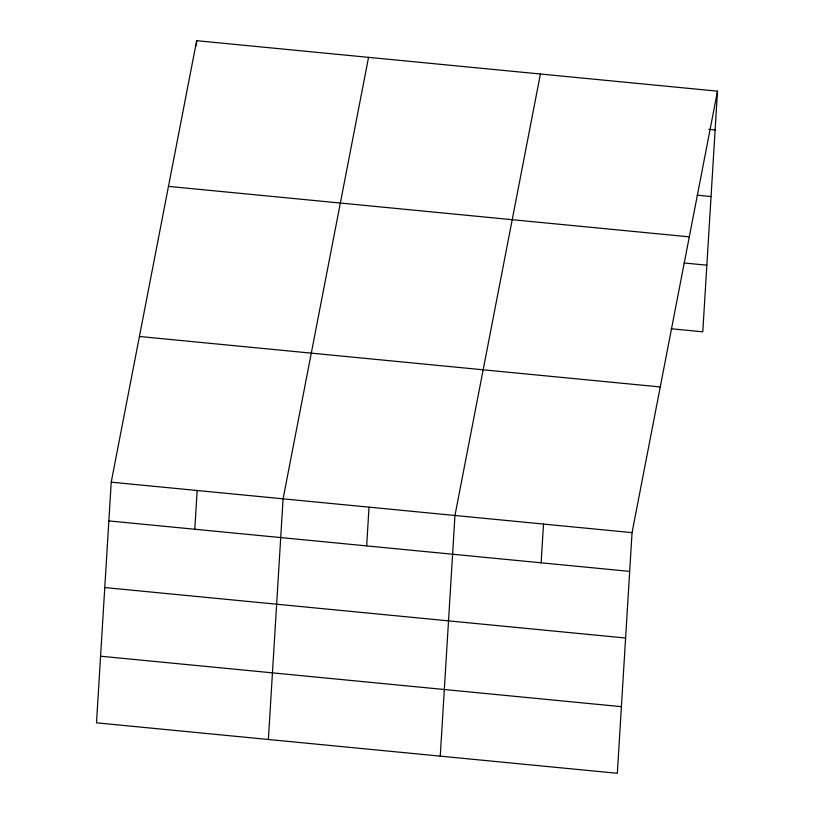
<?xml version="1.0" encoding="UTF-8"?>
<svg xmlns="http://www.w3.org/2000/svg" width="814" height="814" viewBox="0 0 814 814"><rect width="100%" height="100%" fill="white"/><g stroke="black" fill="none" stroke-linecap="round" stroke-linejoin="round"><path stroke-width="1.22" d="M111.223 482.173L96.5 722.832L617.327 773.3L632.051 532.641L717.5 91.168L196.673 40.7L111.223 482.173L632.051 532.641M196.367 45.696L196.673 40.7M194.79 529.253L197.151 490.506M268.376 739.488L283.089 498.829L368.549 57.356M366.656 545.899L369.027 507.153M440.252 756.145L454.965 515.486L540.415 74.003M541.137 562.81L543.508 524.063M717.5 91.168L702.777 331.827L671.163 328.764M708.811 129.304L715.13 129.914M697.14 195.197L711.06 196.54M168.467 186.386L689.305 236.854M684.086 262.983L706.857 265.191M139.418 336.487L660.246 386.955M108.852 520.919L629.68 571.387M104.772 587.555L625.6 638.023M100.57 656.206L621.408 706.664"/></g></svg>
